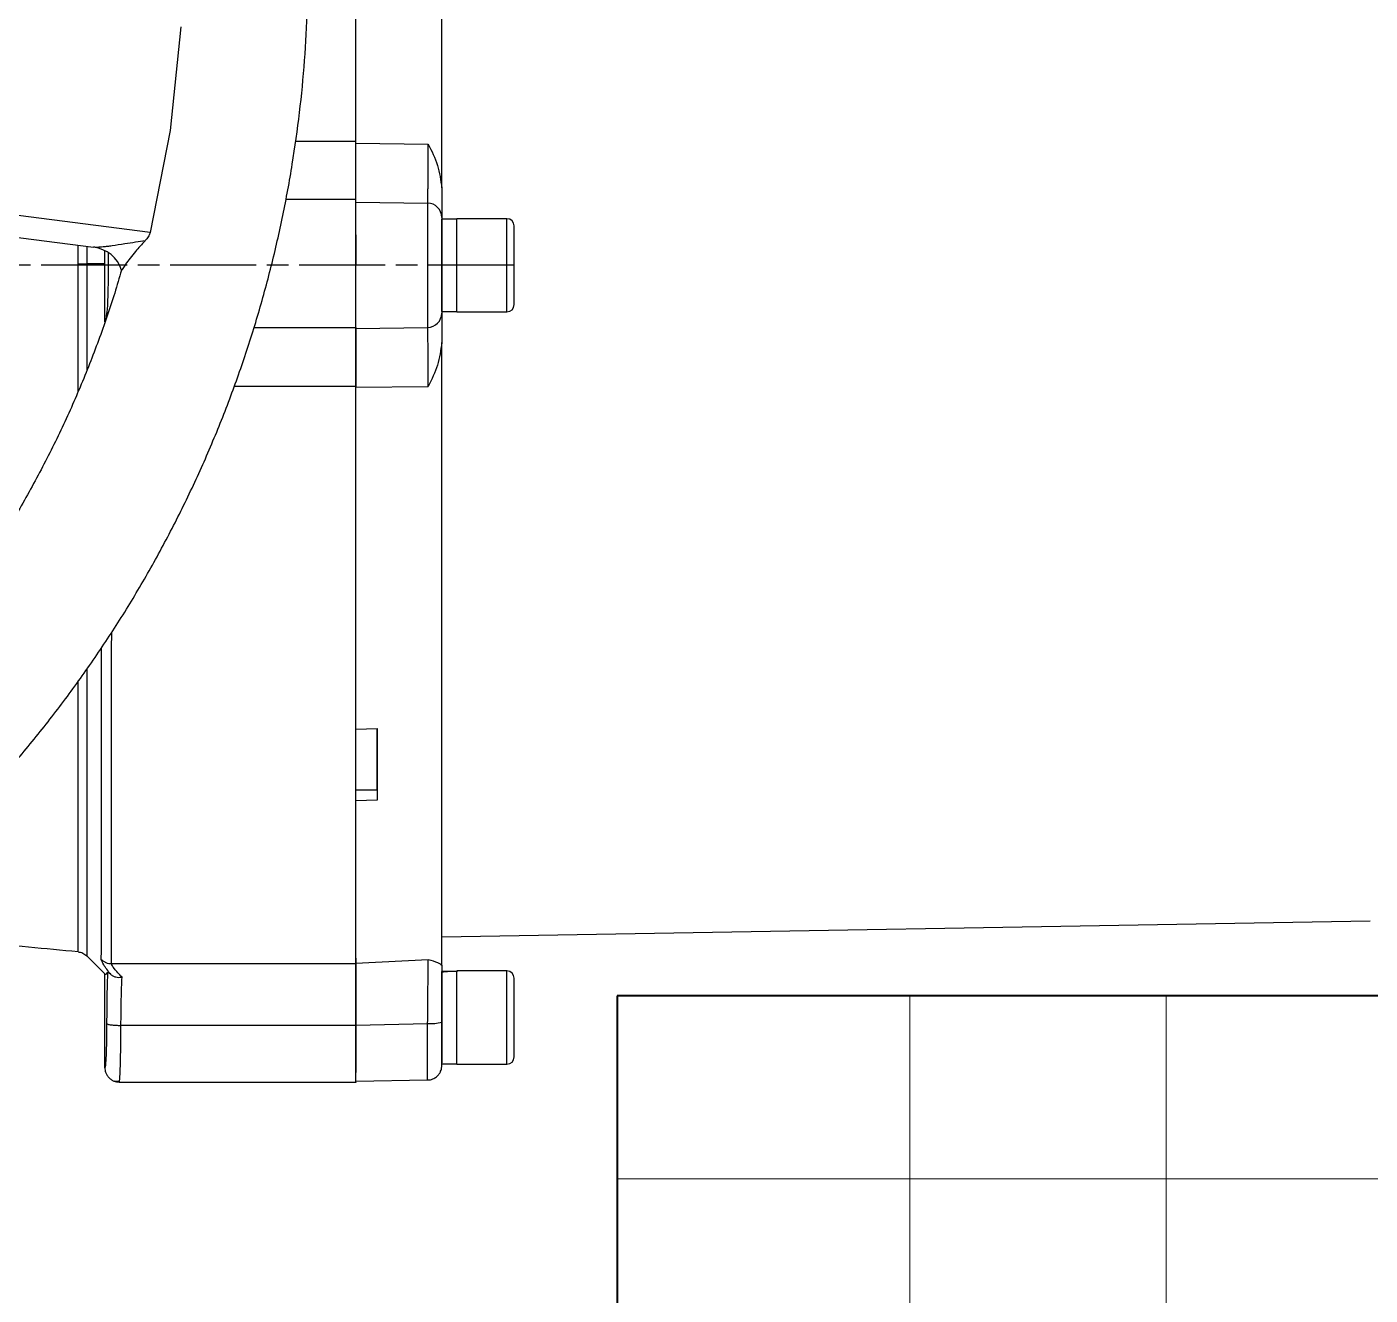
# Model space of a CAD drawing. Header units: millimetres. Extents: x 2085 to 4229, y 754 to 2271.
# Drawn here: x 3202.2 to 3389.6, y 967.9 to 1145 of the extents above; entities that cross this region are included whole.
import ezdxf

# ---------------------------------------------------------------- set-up
doc = ezdxf.new("R2010")
doc.units = ezdxf.units.MM
doc.linetypes.add('AM_ISO08W050', pattern=[18, 12, -1.5, 3, -1.5])
for name, color, linetype, lineweight in [('AM_7', 4, 'AM_ISO08W050', 25), ('AM_BOR', 7, 'Continuous', 50), ('粗实线', 7, 'Continuous', 40), ('细实线', 3, 'Continuous', 13)]:
    doc.layers.add(name, color=color, linetype=linetype, lineweight=lineweight)

# ---------------------------------------------------------------- blocks, each defined once
blk = doc.blocks.new('rA3')
at = {"layer": '粗实线'}
for p, q in [((568.384, 174.26), (568.384, 129.26)), ((748.384, 174.26), (568.384, 174.26))]:
    blk.add_line(p, q, dxfattribs=at)
at = {"layer": '细实线'}
for p, q in [((576.384, 174.26), (576.384, 149.26)), ((583.384, 174.26), (583.384, 149.26)), ((568.384, 169.26), (628.384, 169.26))]:
    blk.add_line(p, q, dxfattribs=at)

msp = doc.modelspace()

# ---------------------------------------------------------------- linework, layer by layer
at = {"color": 7, "linetype": 'Continuous', "lineweight": 25}
for p, q in [((3223.679, 1144.959), (3222.218, 1130.505)), ((3222.218, 1130.502), (3219.39, 1116.25)), ((3222.218, 1130.505), (3222.218, 1130.502)), ((3239.689, 1129.016), (3248.088, 1129.016)), ((3248.088, 1128.713), (3258.192, 1128.593)), ((3248.088, 1120.842), (3238.325, 1120.842)), ((3219.39, 1116.25), (3185.558, 1120.652)), ((3248.088, 1120.51), (3258.123, 1120.361)), ((3185.937, 1117.509), (3211.522, 1114.209)), ((3262.188, 1118.124), (3260.088, 1118.124)), ((3269.188, 1118.184), (3262.188, 1118.184)), ((3262.188, 1118.184), (3262.188, 1118.124)), ((3209.359, 1111.889), (3209.359, 1114.488)), ((3210.584, 1114.33), (3210.584, 1111.891)), ((3213.088, 1111.896), (3213.088, 1113.694)), ((3213.088, 1111.896), (3213.088, 1113.694)), ((3213.088, 1111.896), (3210.584, 1111.891)), ((3213.088, 1103.787), (3213.088, 1111.896)), ((3248.088, 1107.435), (3248.088, 1107.684)), ((3260.088, 1105.244), (3262.188, 1105.244)), ((3262.188, 1105.184), (3269.188, 1105.184)), ((3233.876, 1102.981), (3248.088, 1102.981)), ((3248.088, 1102.859), (3258.123, 1103.008)), ((3248.088, 1094.769), (3231.109, 1094.769)), ((3248.088, 1094.656), (3258.192, 1094.776)), ((3248.087, 1046.93), (3251.087, 1047.042)), ((3248.087, 1038.47), (3251.087, 1038.47)), ((3251.087, 1038.47), (3251.087, 1037.047)), ((3251.087, 1037.047), (3248.087, 1036.935)), ((3260.087, 1017.944), (3389.613, 1020.205)), ((3210.574, 1015.283), (3213.087, 1012.768)), ((3214.007, 1014.213), (3248.087, 1014.213)), ((3248.087, 1014.965), (3248.087, 1014.265)), ((3248.087, 1014.265), (3258.192, 1014.782)), ((3213.087, 999.685), (3213.087, 1012.769)), ((3260.087, 1011.024), (3260.087, 1013.124)), ((3260.087, 1013.009), (3260.087, 1010.851)), ((3269.187, 1013.184), (3262.187, 1013.184)), ((3248.087, 1005.587), (3215.331, 1005.587)), ((3248.087, 1005.614), (3258.122, 1005.864)), ((3260.087, 1000.244), (3262.187, 1000.244)), ((3262.187, 1000.184), (3269.187, 1000.184)), ((3214.256, 997.865), (3215.159, 997.82)), ((3215.086, 997.685), (3248.087, 997.685)), ((3215.088, 997.685), (3215.127, 997.868)), ((3248.087, 997.794), (3258.122, 997.969))]:
    msp.add_line(p, q, dxfattribs=at)
at = {"color": 7, "linetype": 'Continuous', "lineweight": 25, "flags": 128}
for points in [[(3258.123, 1103.008), (3258.123, 1103.372), (3258.123, 1104.105), (3258.123, 1105.173), (3258.123, 1106.53), (3258.123, 1108.116), (3258.123, 1109.86), (3258.123, 1111.685), (3258.123, 1113.509), (3258.123, 1115.253), (3258.123, 1116.839), (3258.123, 1118.196), (3258.123, 1119.264), (3258.123, 1119.997), (3258.123, 1120.361)], [(3260.088, 1105.244), (3260.088, 1105.26), (3260.088, 1105.54), (3260.088, 1106.156), (3260.088, 1107.074), (3260.088, 1108.244), (3260.088, 1109.603), (3260.088, 1111.075), (3260.088, 1112.581), (3260.088, 1114.037), (3260.088, 1115.365), (3260.088, 1116.492), (3260.088, 1117.355), (3260.088, 1117.909), (3260.088, 1118.122), (3260.088, 1118.124)], [(3262.188, 1105.244), (3262.188, 1105.228), (3262.188, 1105.228), (3262.188, 1105.576), (3262.188, 1106.253), (3262.188, 1107.223), (3262.188, 1108.434), (3262.188, 1109.82), (3262.188, 1111.306), (3262.188, 1112.813), (3262.188, 1114.259), (3262.188, 1115.566), (3262.188, 1116.663), (3262.188, 1117.493), (3262.188, 1118.009), (3262.188, 1118.184), (3262.188, 1118.184)], [(3262.188, 1105.244), (3262.188, 1105.246), (3262.188, 1105.459), (3262.188, 1106.013), (3262.188, 1106.877), (3262.188, 1108.003), (3262.188, 1109.331), (3262.188, 1110.787), (3262.188, 1112.293), (3262.188, 1113.765), (3262.188, 1115.124), (3262.188, 1116.294), (3262.188, 1117.212), (3262.188, 1117.828), (3262.188, 1118.108), (3262.188, 1118.124)], [(3269.188, 1105.184), (3269.188, 1105.228), (3269.188, 1105.576), (3269.188, 1106.253), (3269.188, 1107.223), (3269.188, 1108.434), (3269.188, 1109.82), (3269.188, 1111.306), (3269.188, 1112.813), (3269.188, 1114.259), (3269.188, 1115.566), (3269.188, 1116.663), (3269.188, 1117.493), (3269.188, 1118.009), (3269.188, 1118.184)], [(3260.087, 1013.124), (3260.087, 1012.948), (3260.087, 1012.429), (3260.087, 1011.597), (3260.087, 1010.817)], [(3260.087, 1000.244), (3260.087, 1000.307), (3260.087, 1000.689), (3260.087, 1001.4), (3260.087, 1002.399), (3260.087, 1003.633), (3260.087, 1005.033), (3260.087, 1006.524), (3260.087, 1008.024), (3260.087, 1009.45), (3260.087, 1010.725), (3260.087, 1011.779), (3260.087, 1012.554), (3260.087, 1013.009)], [(3262.187, 1006.684), (3262.187, 1008.183), (3262.187, 1009.601), (3262.187, 1010.862), (3262.187, 1011.898), (3262.187, 1012.652), (3262.187, 1013.085), (3262.187, 1013.173), (3262.187, 1013.07)], [(3262.187, 1000.244), (3262.187, 1000.273), (3262.187, 1000.59), (3262.187, 1001.24), (3262.187, 1002.187), (3262.187, 1003.381), (3262.187, 1004.755), (3262.187, 1006.235), (3262.187, 1007.739), (3262.187, 1009.185), (3262.187, 1010.495), (3262.187, 1011.597), (3262.187, 1012.429), (3262.187, 1012.948), (3262.187, 1013.124)], [(3269.187, 1006.684), (3269.187, 1008.183), (3269.187, 1009.601), (3269.187, 1010.862), (3269.187, 1011.898), (3269.187, 1012.652), (3269.187, 1013.085), (3269.187, 1013.184)], [(3260.087, 1010.851), (3260.087, 1010.341), (3260.087, 1009.533), (3260.087, 1008.495), (3260.087, 1007.31), (3260.087, 1006.075), (3260.087, 1006.052)], [(3262.187, 1000.244), (3262.187, 1000.195), (3262.187, 1000.283), (3262.187, 1000.716), (3262.187, 1001.47), (3262.187, 1002.506), (3262.187, 1003.767), (3262.187, 1005.185), (3262.187, 1006.684)], [(3269.187, 1000.184), (3269.187, 1000.283), (3269.187, 1000.716), (3269.187, 1001.47), (3269.187, 1002.506), (3269.187, 1003.767), (3269.187, 1005.185), (3269.187, 1006.684)], [(3258.122, 997.969), (3258.122, 998.162), (3258.122, 998.733), (3258.122, 999.657), (3258.122, 1000.892), (3258.122, 1002.383), (3258.122, 1004.066), (3258.122, 1005.864)]]:
    msp.add_lwpolyline(points, dxfattribs=at)
at = {"color": 7, "linetype": 'Continuous', "lineweight": 25}
for centre, radius, start, end in [((3258.092, 1118.366), 1.995, 0.12481, 89.13021), ((3269.188, 1117.184), 1, 360, 90), ((3210.975, 1109.573), 4.668, 17.58427, 83.2716), ((3209.301, 1775.944), 664.054, 270.005021, 270.110676), ((3269.188, 1106.184), 1, 270, 360), ((3258.092, 1105.003), 1.995, 270.86979, 359.87519), ((3269.187, 1012.184), 1, 360, 90), ((3258.603, 1011.192), 5.35, 264.84154, 286.10398), ((3269.187, 1001.184), 1, 270, 360)]:
    msp.add_arc(centre, radius, start, end, dxfattribs=at)
for centre, major_axis, ratio, start_param, end_param in [((3213.087, 1111.684), (0, 98.916), 0.0000054, 4.6323855, 4.7145267), ((3213.207, 1111.692), (0.007, 98.975), 0.0349473, 3.1091985, 3.2162788), ((3260.087, 1006.684), (11.154, 0), 0.5773521, 1.4765232, 1.5707963), ((3262.187, 1006.684), (11.154, 0), 0.5773521, 1.5707963, 1.760193)]:
    msp.add_ellipse(centre, major_axis=major_axis, ratio=ratio, start_param=start_param, end_param=end_param, dxfattribs=at)
for points, knots in [([(3070.654, 982.719), (3073.215, 982.744), (3076.795, 982.779), (3082.064, 983.057), (3086.529, 983.393), (3091.845, 983.958), (3097.414, 984.732), (3103.227, 985.742), (3109.199, 986.998), (3115.275, 988.508), (3121.413, 990.279), (3127.578, 992.313), (3133.741, 994.613), (3139.878, 997.178), (3145.966, 1000.008), (3151.986, 1003.102), (3157.919, 1006.457), (3163.748, 1010.069), (3169.457, 1013.935), (3175.033, 1018.049), (3180.46, 1022.406), (3185.726, 1027), (3190.817, 1031.825), (3195.722, 1036.872), (3200.429, 1042.135), (3204.927, 1047.605), (3209.205, 1053.273), (3213.254, 1059.131), (3217.063, 1065.167), (3220.625, 1071.373), (3223.93, 1077.738), (3226.971, 1084.25), (3229.74, 1090.9), (3232.231, 1097.674), (3234.436, 1104.562), (3236.351, 1111.55), (3237.969, 1118.628), (3239.287, 1125.782), (3240.3, 1132.999), (3241.004, 1140.266), (3241.397, 1147.57), (3241.476, 1154.898), (3241.239, 1162.236), (3240.685, 1169.571), (3239.813, 1176.888), (3238.623, 1184.175), (3237.114, 1191.418), (3235.289, 1198.603), (3233.149, 1205.715), (3230.695, 1212.743), (3227.93, 1219.672), (3224.858, 1226.488), (3221.48, 1233.179), (3217.803, 1239.73), (3213.829, 1246.13), (3209.564, 1252.366), (3205.013, 1258.424), (3200.181, 1264.292), (3195.074, 1269.959), (3189.697, 1275.411), (3184.251, 1280.459), (3178.777, 1285.111), (3173.319, 1289.38), (3167.694, 1293.423), (3161.913, 1297.231), (3155.985, 1300.799), (3149.923, 1304.121), (3143.737, 1307.192), (3137.44, 1310.005), (3131.047, 1312.557), (3124.572, 1314.843), (3118.034, 1316.859), (3111.459, 1318.602), (3104.886, 1320.067), (3098.392, 1321.248), (3092.103, 1322.145), (3086.579, 1322.729), (3081.696, 1323.096), (3076.872, 1323.336), (3070.898, 1323.453), (3065.381, 1323.343), (3060.112, 1323.071), (3055.647, 1322.734), (3050.331, 1322.169), (3044.762, 1321.395), (3038.949, 1320.385), (3032.978, 1319.129), (3026.901, 1317.619), (3020.764, 1315.848), (3014.598, 1313.814), (3008.435, 1311.514), (3002.298, 1308.949), (2996.21, 1306.119), (2990.19, 1303.025), (2984.258, 1299.67), (2978.428, 1296.058), (2972.719, 1292.192), (2967.143, 1288.078), (2961.716, 1283.721), (2956.45, 1279.127), (2951.359, 1274.302), (2946.454, 1269.255), (2941.747, 1263.992), (2937.249, 1258.522), (2932.971, 1252.854), (2928.922, 1246.996), (2925.113, 1240.96), (2921.551, 1234.754), (2918.246, 1228.389), (2915.203, 1221.877), (2912.442, 1215.226), (2910.104, 1208.944), (2908.826, 1204.838), (2908.263, 1203.03)], [0, 0, 0, 0, 0.0102074, 0.014274, 0.021037, 0.0280561, 0.0355867, 0.0434511, 0.0515783, 0.0599113, 0.0684099, 0.0770439, 0.085791, 0.0946336, 0.1035582, 0.112554, 0.1216124, 0.1307262, 0.1398897, 0.1490979, 0.1583469, 0.1676331, 0.1769537, 0.1863062, 0.1956884, 0.2050985, 0.2145348, 0.2239961, 0.233481, 0.2429885, 0.2525178, 0.262068, 0.2716385, 0.2812287, 0.2908382, 0.3004664, 0.3101132, 0.3197782, 0.3294613, 0.3391624, 0.3488814, 0.3586183, 0.3683733, 0.3781464, 0.387938, 0.3977483, 0.4075776, 0.4174265, 0.4272956, 0.4371854, 0.4470968, 0.4570307, 0.4669882, 0.4769704, 0.486979, 0.4970156, 0.5070822, 0.5171812, 0.5273154, 0.5374882, 0.5477037, 0.5569145, 0.5661226, 0.5753266, 0.5845258, 0.5937191, 0.6029052, 0.6120821, 0.6212471, 0.6303962, 0.6395236, 0.6486197, 0.6576679, 0.6666375, 0.6754633, 0.6839789, 0.6919633, 0.6976055, 0.7035012, 0.7112199, 0.7214273, 0.7254939, 0.7322569, 0.739276, 0.7468066, 0.754671, 0.7627982, 0.7711312, 0.7796298, 0.7882638, 0.7970109, 0.8058535, 0.8147781, 0.8237739, 0.8328323, 0.8419461, 0.8511096, 0.8603178, 0.8695668, 0.878853, 0.8881736, 0.8975261, 0.9069083, 0.9163184, 0.9257547, 0.935216, 0.9447009, 0.9542084, 0.9637377, 0.9732879, 0.9828584, 0.9924486, 1, 1, 1, 1]), ([(3248.088, 1129.016), (3248.088, 1132.311), (3248.088, 1138.899), (3248.088, 1148.452), (3248.088, 1157.634), (3248.088, 1166.343), (3248.087, 1174.456), (3248.087, 1181.192), (3248.087, 1184.872), (3248.087, 1186.346)], [0, 0, 0, 0, 0.149957, 0.2999139, 0.4498709, 0.5998278, 0.7497848, 0.8997417, 1, 1, 1, 1]), ([(3248.088, 1120.51), (3248.088, 1120.737), (3248.088, 1121.189), (3248.088, 1123.067), (3248.088, 1125.612), (3248.088, 1127.678), (3248.088, 1128.713)], [0, 0, 0, 0, 0.25006523, 0.49944561, 0.74938637, 1, 1, 1, 1]), ([(3258.123, 1120.361), (3258.128, 1120.458), (3258.14, 1120.642), (3258.152, 1121.244), (3258.162, 1121.859), (3258.17, 1122.401), (3258.181, 1123.496), (3258.19, 1125.455), (3258.192, 1127.562), (3258.192, 1128.593)], [0, 0, 0, 0, 0.14905892, 0.28448604, 0.36525303, 0.43740721, 0.50045229, 0.75546744, 1, 1, 1, 1]), ([(3258.192, 1128.593), (3258.68, 1127.622), (3259.649, 1125.689), (3259.942, 1123.542), (3260.088, 1122.474)], [0, 0, 0, 0, 0.5024427, 1, 1, 1, 1]), ([(3248.088, 1107.596), (3248.088, 1107.97), (3248.088, 1109.248), (3248.088, 1111.95), (3248.088, 1115.179), (3248.088, 1117.999), (3248.088, 1120.104), (3248.088, 1120.596), (3248.088, 1120.842)], [0, 0, 0, 0, 0.0763206, 0.2610565, 0.4457924, 0.6305282, 0.8152641, 1, 1, 1, 1]), ([(3260.088, 1122.474), (3260.088, 1121.921), (3260.088, 1120.82), (3260.088, 1119.6), (3260.088, 1118.714), (3260.088, 1118.485), (3260.088, 1118.37)], [0, 0, 0, 0, 0.250755, 0.4999887, 0.7492331, 1, 1, 1, 1]), ([(3270.188, 1106.184), (3270.188, 1106.258), (3270.188, 1106.371), (3270.188, 1107.056), (3270.188, 1107.766), (3270.188, 1108.647), (3270.188, 1109.928), (3270.188, 1111.684), (3270.188, 1113.44), (3270.188, 1114.721), (3270.188, 1115.602), (3270.188, 1116.312), (3270.188, 1116.998), (3270.188, 1117.111), (3270.188, 1117.184)], [0, 0, 0, 0, 0.1197284, 0.1841803, 0.25, 0.3158197, 0.3802716, 0.5, 0.6197284, 0.6841803, 0.75, 0.8158197, 0.8802716, 1, 1, 1, 1]), ([(3218.705, 1115.099), (3218.262, 1115.029), (3217.298, 1114.876), (3215.735, 1114.636), (3214.42, 1114.43), (3213.442, 1114.3), (3212.878, 1114.236), (3212.35, 1114.193), (3211.876, 1114.173), (3211.629, 1114.198), (3211.522, 1114.209)], [0, 0, 0, 0, 0.1610959, 0.3500594, 0.5867226, 0.6799971, 0.7629362, 0.835774, 0.9281692, 1, 1, 1, 1]), ([(3218.705, 1115.099), (3218.242, 1114.59), (3217.19, 1113.434), (3216.14, 1112.077), (3215.58, 1111.247), (3215.437, 1111.003), (3215.423, 1110.981), (3215.425, 1110.983), (3215.425, 1110.984)], [0, 0, 0, 0, 0.296932, 0.6736495, 0.8400755, 0.9606673, 0.9947876, 1, 1, 1, 1]), ([(3219.39, 1116.25), (3219.337, 1116.094), (3219.208, 1115.714), (3218.934, 1115.354), (3218.752, 1115.152), (3218.705, 1115.099)], [0, 0, 0, 0, 0.3410071, 0.8286347, 1, 1, 1, 1]), ([(3248.088, 1115.684), (3248.088, 1115.799), (3248.088, 1116.062), (3248.088, 1115.701), (3248.088, 1114.771), (3248.088, 1113.352), (3248.088, 1112.24), (3248.088, 1111.685)], [0, 0, 0, 0, 0.1621533, 0.371615, 0.5810766, 0.7905383, 1, 1, 1, 1]), ([(3213.541, 1113.406), (3213.544, 1112.855), (3213.554, 1111.461), (3213.534, 1109.101), (3213.485, 1107.01), (3213.415, 1105.503), (3213.363, 1105.155), (3213.334, 1104.965)], [0, 0, 0, 0, 0.1446681, 0.3655212, 0.6066409, 0.7853277, 1, 1, 1, 1]), ([(3209.359, 1094.066), (3209.359, 1097.014), (3209.359, 1102.917), (3209.359, 1108.896), (3209.359, 1111.889)], [0, 0, 0, 0, 0.4994879, 1, 1, 1, 1]), ([(3210.584, 1111.891), (3210.584, 1108.732), (3210.584, 1103.766), (3210.584, 1098.87), (3210.583, 1097.088)], [0, 0, 0, 0, 0.63598219, 1, 1, 1, 1]), ([(3215.385, 1110.991), (3215.084, 1109.929), (3214.148, 1106.624), (3212.241, 1101.173), (3209.682, 1094.646), (3206.798, 1088.234), (3203.612, 1081.946), (3200.124, 1075.797), (3196.34, 1069.801), (3192.263, 1063.972), (3187.9, 1058.323), (3183.256, 1052.868), (3178.337, 1047.619), (3173.328, 1042.762), (3168.273, 1038.29), (3163.215, 1034.192), (3157.987, 1030.318), (3152.599, 1026.676), (3147.063, 1023.273), (3141.39, 1020.115), (3135.594, 1017.208), (3129.686, 1014.558), (3123.682, 1012.169), (3117.6, 1010.046), (3111.46, 1008.193), (3105.293, 1006.615), (3099.149, 1005.317), (3093.14, 1004.304), (3087.573, 1003.593), (3082.727, 1003.148), (3078.258, 1002.87), (3074.353, 1002.732), (3071.754, 1002.723), (3070.705, 1002.719)], [0, 0, 0, 0, 0.0170783, 0.0531439, 0.089298, 0.1255445, 0.1618882, 0.1983346, 0.2348901, 0.2715626, 0.3083611, 0.3452967, 0.3823824, 0.4196345, 0.4532144, 0.4867833, 0.5203362, 0.5538698, 0.5873798, 0.6208602, 0.654303, 0.6876965, 0.7210233, 0.7542563, 0.7873511, 0.8202281, 0.8527303, 0.8844984, 0.9144909, 0.939551, 0.9597807, 0.9837802, 1, 1, 1, 1]), ([(3213.334, 1104.965), (3213.316, 1104.881), (3213.281, 1104.722), (3213.248, 1104.376), (3213.233, 1104.211)], [0, 0, 0, 0, 0.5255504, 1, 1, 1, 1]), ([(3260.088, 1104.999), (3260.088, 1104.884), (3260.088, 1104.655), (3260.088, 1103.769), (3260.088, 1102.549), (3260.088, 1101.448), (3260.088, 1100.895)], [0, 0, 0, 0, 0.2507669, 0.5000113, 0.749245, 1, 1, 1, 1]), ([(3248.088, 1094.656), (3248.088, 1095.689), (3248.088, 1097.751), (3248.088, 1100.295), (3248.088, 1102.176), (3248.088, 1102.631), (3248.088, 1102.859)], [0, 0, 0, 0, 0.25004665, 0.49944856, 0.74939592, 1, 1, 1, 1]), ([(3258.192, 1094.776), (3258.192, 1095.81), (3258.191, 1097.203), (3258.185, 1098.737), (3258.181, 1099.617), (3258.176, 1100.456), (3258.166, 1101.282), (3258.153, 1102.065), (3258.14, 1102.727), (3258.128, 1102.911), (3258.123, 1103.008)], [0, 0, 0, 0, 0.2442896, 0.3290361, 0.4144898, 0.500125, 0.5979924, 0.7157703, 0.8510724, 1, 1, 1, 1]), ([(3260.088, 1100.895), (3259.942, 1099.827), (3259.649, 1097.68), (3258.68, 1095.747), (3258.192, 1094.776)], [0, 0, 0, 0, 0.4975573, 1, 1, 1, 1]), ([(3214.007, 1014.213), (3214.008, 1014.82), (3214.011, 1016.02), (3214.014, 1018.785), (3214.018, 1022.152), (3214.021, 1026.538), (3214.025, 1032.079), (3214.028, 1038.877), (3214.031, 1046.262), (3214.034, 1053.442), (3214.035, 1058.359), (3214.036, 1060.463)], [0, 0, 0, 0, 0.1074926, 0.2126392, 0.3154396, 0.4158938, 0.5461536, 0.6722446, 0.7941664, 0.9119185, 1, 1, 1, 1]), ([(3212.592, 1014.791), (3212.593, 1015.347), (3212.596, 1016.439), (3212.599, 1018.883), (3212.602, 1021.784), (3212.605, 1025.12), (3212.608, 1028.795), (3212.611, 1033.348), (3212.614, 1038.861), (3212.617, 1045.375), (3212.62, 1051.811), (3212.621, 1056.233), (3212.622, 1058.303)], [0, 0, 0, 0, 0.1035581, 0.2035099, 0.2998551, 0.392593, 0.4817231, 0.567245, 0.6887335, 0.8021064, 0.9073615, 1, 1, 1, 1]), ([(3210.582, 1055.352), (3210.582, 1053.784), (3210.581, 1049.649), (3210.581, 1043.588), (3210.58, 1037.191), (3210.579, 1031.535), (3210.579, 1026.644), (3210.578, 1022.571), (3210.577, 1019.363), (3210.576, 1017.015), (3210.575, 1015.687), (3210.575, 1015.138), (3210.574, 1015.292), (3210.574, 1015.296)], [0, 0, 0, 0, 0.0633626, 0.1671091, 0.2708556, 0.3746022, 0.4783487, 0.5820952, 0.6858417, 0.7895882, 0.8933347, 0.9970812, 1, 1, 1, 1]), ([(3209.349, 1015.871), (3209.349, 1015.868), (3209.349, 1015.754), (3209.35, 1016.155), (3209.35, 1017.086), (3209.351, 1018.632), (3209.352, 1020.614), (3209.352, 1022.973), (3209.353, 1025.722), (3209.353, 1028.827), (3209.354, 1032.239), (3209.355, 1035.035), (3209.355, 1037.051), (3209.355, 1038.239), (3209.355, 1039.424), (3209.356, 1040.603), (3209.356, 1041.774), (3209.356, 1042.934), (3209.356, 1046.018), (3209.357, 1049.455), (3209.357, 1052.852), (3209.357, 1053.58)], [0, 0, 0, 0, 0.0029077, 0.0949925, 0.1832887, 0.2677958, 0.3485137, 0.4254418, 0.4985799, 0.5759913, 0.6486482, 0.7165502, 0.7383478, 0.7596059, 0.7803246, 0.8005039, 0.8201437, 0.839244, 0.8578049, 0.9695111, 1, 1, 1, 1]), ([(3251.087, 1038.47), (3251.087, 1040.04), (3251.087, 1042.748), (3251.087, 1045.771), (3251.087, 1047.042)], [0, 0, 0, 0, 0.5796371, 1, 1, 1, 1]), ([(3177.094, 1019.764), (3180.776, 1019.238), (3189.212, 1018.034), (3199.97, 1016.762), (3207.051, 1016.111), (3209.351, 1015.9)], [0, 0, 0, 0, 0.34342, 0.7867455, 1, 1, 1, 1]), ([(3209.349, 1015.861), (3209.58, 1015.818), (3210.041, 1015.731), (3210.401, 1015.429), (3210.58, 1015.277)], [0, 0, 0, 0, 0.5000711, 1, 1, 1, 1]), ([(3213.898, 1012.72), (3213.519, 1013.2), (3212.782, 1014.134), (3212.654, 1014.576), (3212.592, 1014.791)], [0, 0, 0, 0, 0.5146876, 1, 1, 1, 1]), ([(3212.592, 1014.791), (3212.689, 1014.706), (3212.885, 1014.533), (3213.237, 1014.353), (3213.615, 1014.235), (3213.877, 1014.221), (3214.007, 1014.213)], [0, 0, 0, 0, 0.2475722, 0.5, 0.7524278, 1, 1, 1, 1]), ([(3215.493, 1012.315), (3215.076, 1012.743), (3214.25, 1013.592), (3214.088, 1014.008), (3214.007, 1014.213)], [0, 0, 0, 0, 0.5050283, 1, 1, 1, 1]), ([(3248.087, 1005.614), (3248.087, 1006.66), (3248.087, 1008.748), (3248.087, 1011.396), (3248.087, 1013.418), (3248.087, 1013.982), (3248.087, 1014.265)], [0, 0, 0, 0, 0.2500652, 0.4994456, 0.7493864, 1, 1, 1, 1]), ([(3258.122, 1005.864), (3258.128, 1006.505), (3258.139, 1007.728), (3258.151, 1009.208), (3258.162, 1010.296), (3258.169, 1011.063), (3258.181, 1012.35), (3258.189, 1013.93), (3258.191, 1014.502), (3258.192, 1014.782)], [0, 0, 0, 0, 0.1490589, 0.284486, 0.365253, 0.4374072, 0.5004523, 0.7554674, 1, 1, 1, 1]), ([(3258.192, 1014.782), (3258.679, 1014.645), (3259.649, 1014.372), (3259.942, 1014.131), (3260.087, 1014.011)], [0, 0, 0, 0, 0.5024427, 1, 1, 1, 1]), ([(3260.087, 1014.011), (3260.087, 1013.477), (3260.087, 1012.412), (3260.087, 1010.455), (3260.087, 1008.327), (3260.087, 1006.812), (3260.087, 1006.052)], [0, 0, 0, 0, 0.250755, 0.4999887, 0.7492331, 1, 1, 1, 1]), ([(3213.457, 1012.993), (3213.441, 1012.512), (3213.41, 1011.55), (3213.373, 1009.811), (3213.345, 1007.902), (3213.336, 1006.521), (3213.332, 1005.831)], [0, 0, 0, 0, 0.2423696, 0.4853152, 0.7431963, 1, 1, 1, 1]), ([(3213.457, 1012.993), (3213.478, 1013.002), (3213.509, 1013.016), (3213.673, 1012.908), (3213.803, 1012.803), (3213.883, 1012.733), (3213.898, 1012.72)], [0, 0, 0, 0, 0.5019977, 0.7519527, 0.9535485, 1, 1, 1, 1]), ([(3213.898, 1012.72), (3213.996, 1012.645), (3214.198, 1012.49), (3214.589, 1012.349), (3215.029, 1012.277), (3215.337, 1012.302), (3215.493, 1012.315)], [0, 0, 0, 0, 0.2386671, 0.4926942, 0.7442037, 1, 1, 1, 1]), ([(3215.331, 1005.587), (3215.336, 1006.204), (3215.345, 1007.463), (3215.38, 1009.257), (3215.427, 1010.952), (3215.471, 1011.855), (3215.493, 1012.315)], [0, 0, 0, 0, 0.2356127, 0.4808109, 0.7356041, 1, 1, 1, 1]), ([(3270.187, 1006.684), (3270.187, 1007.376), (3270.187, 1008.44), (3270.187, 1009.721), (3270.187, 1010.602), (3270.187, 1011.312), (3270.187, 1011.998), (3270.187, 1012.111), (3270.187, 1012.184)], [0, 0, 0, 0, 0.2394568, 0.3683607, 0.5, 0.6316393, 0.7605432, 1, 1, 1, 1]), ([(3248.087, 1010.684), (3248.087, 1010.799), (3248.087, 1011.062), (3248.087, 1010.701), (3248.087, 1009.771), (3248.087, 1008.352), (3248.087, 1007.24), (3248.087, 1006.685)], [0, 0, 0, 0, 0.1621502, 0.3716126, 0.5810751, 0.7905375, 1, 1, 1, 1]), ([(3270.187, 1001.184), (3270.187, 1001.258), (3270.187, 1001.371), (3270.187, 1002.056), (3270.187, 1002.766), (3270.187, 1003.647), (3270.187, 1004.928), (3270.187, 1005.992), (3270.187, 1006.684)], [0, 0, 0, 0, 0.2394568, 0.3683607, 0.5, 0.6316393, 0.7605432, 1, 1, 1, 1]), ([(3213.332, 1005.831), (3213.325, 1004.998), (3213.312, 1003.331), (3213.254, 1001.318), (3213.176, 999.935), (3213.117, 999.769), (3213.087, 999.685)], [0, 0, 0, 0, 0.2501088, 0.5000493, 0.7500207, 1, 1, 1, 1]), ([(3213.332, 1005.831), (3213.367, 1005.801), (3213.441, 1005.739), (3213.909, 1005.657), (3214.573, 1005.601), (3215.085, 1005.592), (3215.331, 1005.587)], [0, 0, 0, 0, 0.2409388, 0.5005407, 0.7598409, 1, 1, 1, 1]), ([(3215.127, 997.868), (3215.134, 997.893), (3215.155, 997.966), (3215.199, 998.586), (3215.257, 999.944), (3215.311, 1002.434), (3215.324, 1004.559), (3215.331, 1005.587)], [0, 0, 0, 0, 0.0675681, 0.1998133, 0.4374294, 0.7275623, 1, 1, 1, 1]), ([(3248.087, 997.688), (3248.087, 997.687), (3248.087, 997.493), (3248.087, 998.177), (3248.087, 999.78), (3248.087, 1002.405), (3248.087, 1004.527), (3248.087, 1005.587)], [0, 0, 0, 0, 0.00146, 0.251095, 0.50073, 0.750365, 1, 1, 1, 1]), ([(3260.087, 1006.052), (3260.087, 1005.233), (3260.087, 1003.595), (3260.087, 1001.662), (3260.087, 1000.544), (3260.087, 1000.391), (3260.087, 1000.378)], [0, 0, 0, 0, 0.3230439, 0.6460878, 0.9691318, 1, 1, 1, 1]), ([(3248.087, 1002.684), (3248.087, 1002.64), (3248.087, 1001.575), (3248.087, 1000.134), (3248.087, 999.309), (3248.087, 998.991)], [0, 0, 0, 0, 0.0255431, 0.6246336, 1, 1, 1, 1]), ([(3213.087, 999.685), (3213.107, 999.469), (3213.14, 999.116), (3213.358, 998.652), (3213.626, 998.292), (3213.971, 998.008), (3214.452, 997.752), (3214.838, 997.711), (3215.088, 997.685)], [0, 0, 0, 0, 0.2060336, 0.3367467, 0.4847907, 0.6326865, 0.7619928, 1, 1, 1, 1]), ([(3258.116, 997.998), (3258.192, 997.991), (3258.497, 997.962), (3258.974, 998.149), (3259.444, 998.469), (3259.75, 998.831), (3259.934, 999.176), (3260.031, 999.473), (3260.072, 999.701), (3260.085, 999.85), (3260.087, 999.926), (3260.087, 999.956), (3260.087, 999.961), (3260.087, 999.964), (3260.087, 999.965), (3260.087, 999.967), (3260.087, 999.969), (3260.087, 999.98), (3260.087, 1000.048), (3260.087, 1000.298), (3260.087, 1000.378)], [0, 0, 0, 0, 0.0427535, 0.1716137, 0.274933, 0.3619927, 0.4349672, 0.4936953, 0.5372005, 0.5648057, 0.5779833, 0.5802423, 0.5811791, 0.5818638, 0.5828222, 0.5846676, 0.5898798, 0.6180464, 0.8773136, 1, 1, 1, 1]), ([(3214.36, 997.86), (3214.448, 997.824), (3214.698, 997.72), (3214.952, 997.776), (3215.117, 997.812)], [0, 0, 0, 0, 0.3495315, 1, 1, 1, 1])]:
    msp.add_open_spline(points, degree=3, knots=knots, dxfattribs=at)
for points in [[(3260.088, 1122.474), (3260.088, 1126.126), (3260.088, 1133.429), (3260.088, 1144.072), (3260.088, 1154.315), (3260.088, 1164.016), (3260.088, 1173.055), (3260.087, 1181.317), (3260.087, 1188.698), (3260.087, 1195.103), (3260.087, 1200.458), (3260.087, 1204.666), (3260.087, 1207.786), (3260.087, 1208.834), (3260.087, 1209.358)], [(3248.088, 1128.713), (3248.088, 1131.626), (3248.088, 1137.454), (3248.088, 1145.948), (3248.088, 1154.177), (3248.088, 1162.048), (3248.088, 1169.549), (3248.087, 1174.142), (3248.087, 1176.439)], [(3248.088, 1120.842), (3248.088, 1121.068), (3248.088, 1121.522), (3248.088, 1123.399), (3248.088, 1125.933), (3248.088, 1127.989), (3248.088, 1129.016)], [(3248.088, 1111.685), (3248.088, 1112.76), (3248.088, 1114.911), (3248.088, 1117.697), (3248.088, 1119.784), (3248.088, 1120.268), (3248.088, 1120.51)], [(3260.088, 1118.37), (3260.088, 1118.204), (3260.088, 1117.871), (3260.088, 1116.297), (3260.088, 1114.166), (3260.088, 1112.512), (3260.088, 1111.685)], [(3248.088, 1102.859), (3248.088, 1103.101), (3248.088, 1103.585), (3248.088, 1105.672), (3248.088, 1108.458), (3248.088, 1110.609), (3248.088, 1111.685)], [(3260.088, 1111.685), (3260.088, 1110.857), (3260.088, 1109.203), (3260.088, 1107.072), (3260.088, 1105.498), (3260.088, 1105.165), (3260.088, 1104.999)], [(3248.088, 1102.981), (3248.088, 1102.75), (3248.088, 1102.288), (3248.088, 1100.399), (3248.088, 1097.857), (3248.088, 1095.798), (3248.088, 1094.769)], [(3260.087, 1014.011), (3260.087, 1014.535), (3260.087, 1015.583), (3260.087, 1018.703), (3260.087, 1022.911), (3260.087, 1028.266), (3260.087, 1034.671), (3260.087, 1042.052), (3260.088, 1050.314), (3260.088, 1059.353), (3260.088, 1069.054), (3260.088, 1079.297), (3260.088, 1089.94), (3260.088, 1097.243), (3260.088, 1100.895)], [(3248.087, 1014.213), (3248.087, 1014.9), (3248.087, 1016.273), (3248.087, 1019.593), (3248.087, 1023.797), (3248.087, 1028.933), (3248.087, 1034.922), (3248.087, 1041.71), (3248.087, 1049.223), (3248.088, 1057.385), (3248.088, 1066.11), (3248.088, 1075.312), (3248.088, 1084.878), (3248.088, 1091.472), (3248.088, 1094.769)], [(3248.087, 1046.93), (3248.087, 1049.227), (3248.088, 1053.82), (3248.088, 1061.321), (3248.088, 1069.192), (3248.088, 1077.421), (3248.088, 1085.915), (3248.088, 1091.743), (3248.088, 1094.656)], [(3248.087, 1038.47), (3248.087, 1040.045), (3248.087, 1043.194), (3248.087, 1046.708), (3248.087, 1048.465)], [(3251.087, 1047.042), (3251.087, 1045.286), (3251.087, 1041.776), (3251.087, 1038.623), (3251.087, 1037.047)], [(3248.087, 1014.265), (3248.087, 1014.853), (3248.087, 1016.028), (3248.087, 1018.781), (3248.087, 1022.228), (3248.087, 1026.429), (3248.087, 1031.274), (3248.087, 1035.048), (3248.087, 1036.935)], [(3248.087, 1014.213), (3248.087, 1013.931), (3248.087, 1013.367), (3248.087, 1011.35), (3248.087, 1008.712), (3248.087, 1006.629), (3248.087, 1005.587)], [(3248.087, 1006.685), (3248.087, 1006.128), (3248.087, 1005.014), (3248.087, 1003.609), (3248.087, 1002.626), (3248.087, 1002.498), (3248.087, 1002.435)], [(3248.087, 997.794), (3248.087, 997.908), (3248.087, 998.135), (3248.087, 999.899), (3248.087, 1002.452), (3248.087, 1004.56), (3248.087, 1005.614)]]:
    msp.add_open_spline(points, degree=3, dxfattribs=at)
at = {"layer": 'AM_7'}
msp.add_line((3270.188, 1111.684), (3060.364, 1111.684), dxfattribs=at)

# ---------------------------------------------------------------- block references
at = {"layer": 'AM_BOR', "xscale": 5.104687500000001, "yscale": 5.104687500000001, "zscale": 5.104687500000001}
msp.add_blockref('rA3', (383.144, 120.157), dxfattribs=at)

doc.saveas('drawing.dxf')
